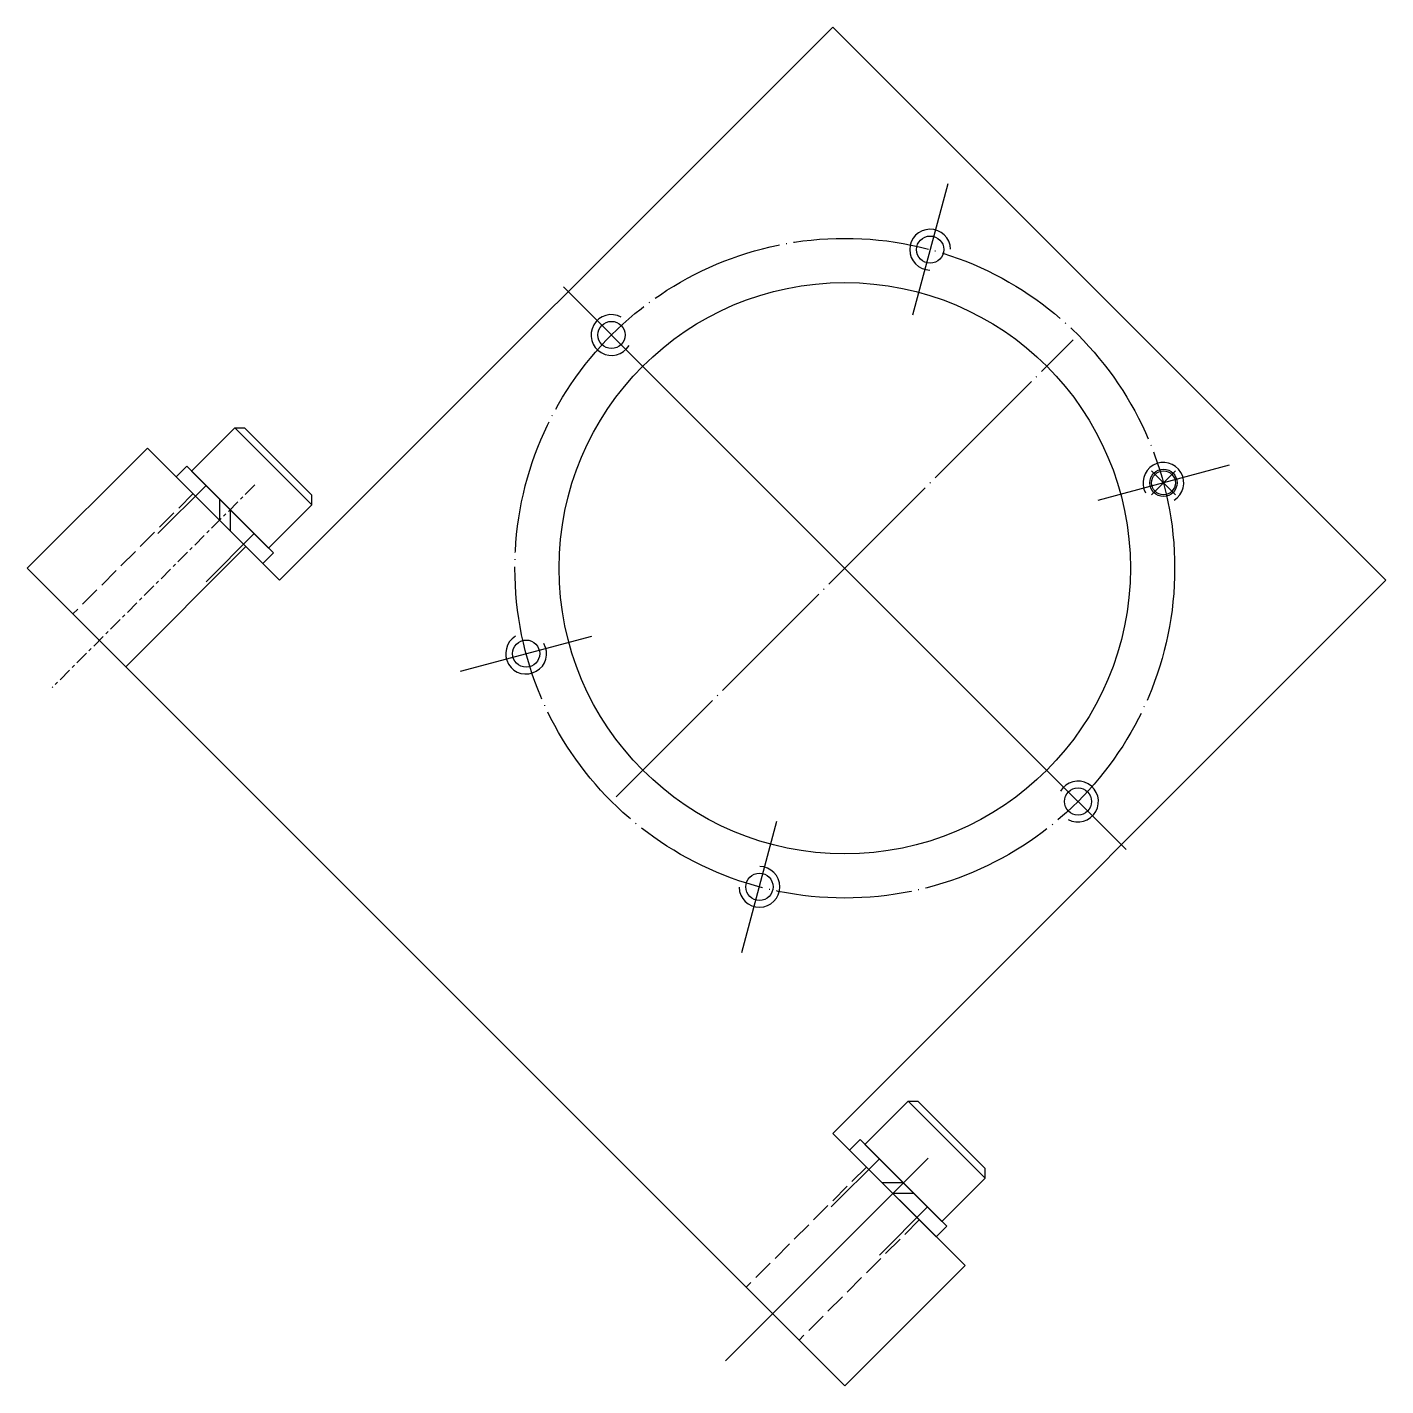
# Model space of a CAD drawing. Extents: x 375 to 574, y 623 to 823.
import ezdxf

# ---------------------------------------------------------------- set-up
doc = ezdxf.new("R2010")
doc.units = 0
doc.header["$MEASUREMENT"] = 0
for name, pattern in [('CENTER', [22, 20, -1, 0, -1]), ('CENTERX2', [3.5, 2, -0.5, 0.5, -0.5]), ('DASHED', [4, 3, -1])]:
    doc.linetypes.add(name, pattern=pattern)
doc.layers.get('0').update_dxf_attribs({"linetype": 'CONTINUOUS'})
doc.layers.add('$PARTREF_BOM', color=7, linetype='CONTINUOUS')
doc.styles.get("Standard").update_dxf_attribs({"font": 'txt.shx', "bigfont": 'chineset.shx'})

# ---------------------------------------------------------------- blocks, each defined once
blk = doc.blocks.new('PARTREF')
at = {"layer": '$PARTREF_BOM', "color": 2}
for p, q in [((-1.75, -1.75), (1.75, 1.75)), ((-1.75, 1.75), (1.75, -1.75))]:
    blk.add_line(p, q, dxfattribs=at)
blk.add_circle((0, 0), 1.75, dxfattribs=at)
at = {"layer": '$PARTREF_BOM', "color": 2, "flags": 1}
for tag, p in [('TAG5', (-16.09, -4.95)), ('TAG10', (-5.65, -5)), ('TAG15', (5.59, -4.74)), ('TAG4', (-16.09, -8.95)), ('TAG9', (-5.65, -9)), ('TAG14', (5.59, -8.74)), ('TAG3', (-16.09, -12.95)), ('TAG8', (-5.65, -13)), ('TAG13', (5.59, -12.74)), ('TAG2', (-16.09, -16.95)), ('TAG7', (-5.65, -17)), ('TAG12', (5.59, -16.74)), ('TAG1', (-16.09, -20.95)), ('TAG6', (-5.65, -21)), ('TAG11', (5.59, -20.74))]:
    blk.add_attdef(tag, p, '', height=2.5, dxfattribs=at)

msp = doc.modelspace()

# ---------------------------------------------------------------- linework, layer by layer
at = {"color": 7, "linetype": 'CONTINUOUS'}
for p, q in [((492.97, 823.24), (411.65, 741.92)), ((492.97, 823.24), (574.29, 741.92)), ((453.37, 785.05), (467.51, 770.91)), ((528.33, 710.1), (461.15, 777.27)), ((398.71, 757.97), (405.08, 764.33)), ((405.08, 764.33), (406.49, 764.33)), ((416.39, 753.02), (405.08, 764.33)), ((406.49, 764.33), (416.39, 754.44)), ((374.53, 743.69), (392.21, 761.36)), ((392.21, 761.36), (411.65, 741.92)), ((396.45, 757.12), (398.01, 758.68)), ((396.45, 757.12), (409.18, 744.39)), ((398.01, 758.68), (410.73, 745.95)), ((410.03, 746.66), (398.71, 757.97)), ((551.24, 758.83), (531.93, 753.65)), ((400.83, 755.85), (393.76, 748.78)), ((402.81, 753.87), (402.81, 750.76)), ((416.39, 753.02), (416.39, 754.44)), ((404.37, 752.31), (404.37, 749.2)), ((410.03, 746.66), (416.39, 753.02)), ((407.91, 748.78), (400.83, 741.71)), ((406.7, 746.87), (389.03, 729.19)), ((409.18, 744.39), (410.73, 745.95)), ((374.53, 743.69), (494.74, 623.48)), ((374.53, 743.69), (494.74, 623.48)), ((574.29, 741.92), (492.97, 660.6)), ((438.23, 728.55), (457.55, 733.72)), ((497.71, 658.98), (504.07, 665.34)), ((504.07, 665.34), (505.49, 665.34)), ((504.07, 665.34), (515.39, 654.03)), ((515.39, 655.44), (505.49, 665.34)), ((492.97, 660.6), (512.42, 641.16)), ((495.45, 658.13), (497, 659.68)), ((509.73, 646.95), (497, 659.68)), ((508.17, 645.4), (495.45, 658.13)), ((497.71, 658.98), (509.02, 647.66)), ((506.99, 656.95), (477.18, 627.14)), ((499.83, 656.85), (492.76, 649.78)), ((515.39, 654.03), (515.39, 655.44)), ((503.36, 653.32), (500.25, 653.32)), ((509.02, 647.66), (515.39, 654.03)), ((504.92, 651.76), (501.81, 651.76)), ((506.9, 649.78), (499.83, 642.71)), ((508.17, 645.4), (509.73, 646.95)), ((494.74, 623.48), (512.42, 641.16))]:
    msp.add_line(p, q, dxfattribs=at)
at = {"color": 1, "linetype": 'CENTER'}
for p, q in [((509.88, 800.19), (504.7, 780.88)), ((461.15, 710.1), (528.33, 777.27)), ((536.1, 702.32), (521.96, 716.46)), ((479.6, 687.18), (484.77, 706.5))]:
    msp.add_line(p, q, dxfattribs=at)
at = {"color": 7, "linetype": 'CENTERX2'}
msp.add_line((408, 755.94), (378.19, 726.13), dxfattribs=at)
at = {"color": 3, "linetype": 'DASHED'}
for p, q in [((398.93, 754.65), (381.25, 736.97)), ((497.92, 655.65), (480.24, 637.97)), ((505.7, 647.87), (488.02, 630.2))]:
    msp.add_line(p, q, dxfattribs=at)
at = {"color": 1, "linetype": 'CENTER'}
msp.add_circle((494.74, 743.69), 48.5, dxfattribs=at)
at = {"color": 7, "linetype": 'CONTINUOUS'}
for centre, radius in [((507.29, 790.53), 2), ((494.74, 743.69), 42), ((460.44, 777.98), 2), ((541.59, 756.24), 2), ((447.89, 731.13), 2), ((529.03, 709.39), 2), ((482.19, 696.84), 2)]:
    msp.add_circle(centre, radius, dxfattribs=at)
for centre, start, end in [((507.29, 790.53), 1.3084, 269.3088), ((460.44, 777.98), 61.3084, 329.3088), ((541.59, 756.24), 301.3084, 209.3088), ((447.89, 731.13), 121.3084, 29.3088), ((529.03, 709.39), 241.3084, 149.3088), ((482.19, 696.84), 181.3084, 89.3088)]:
    msp.add_arc(centre, 3, start, end, dxfattribs=at)

# ---------------------------------------------------------------- block references
at = {"color": 7}
msp.add_blockref('PARTREF', (541.59, 756.24), dxfattribs=at)

doc.saveas('drawing.dxf')
